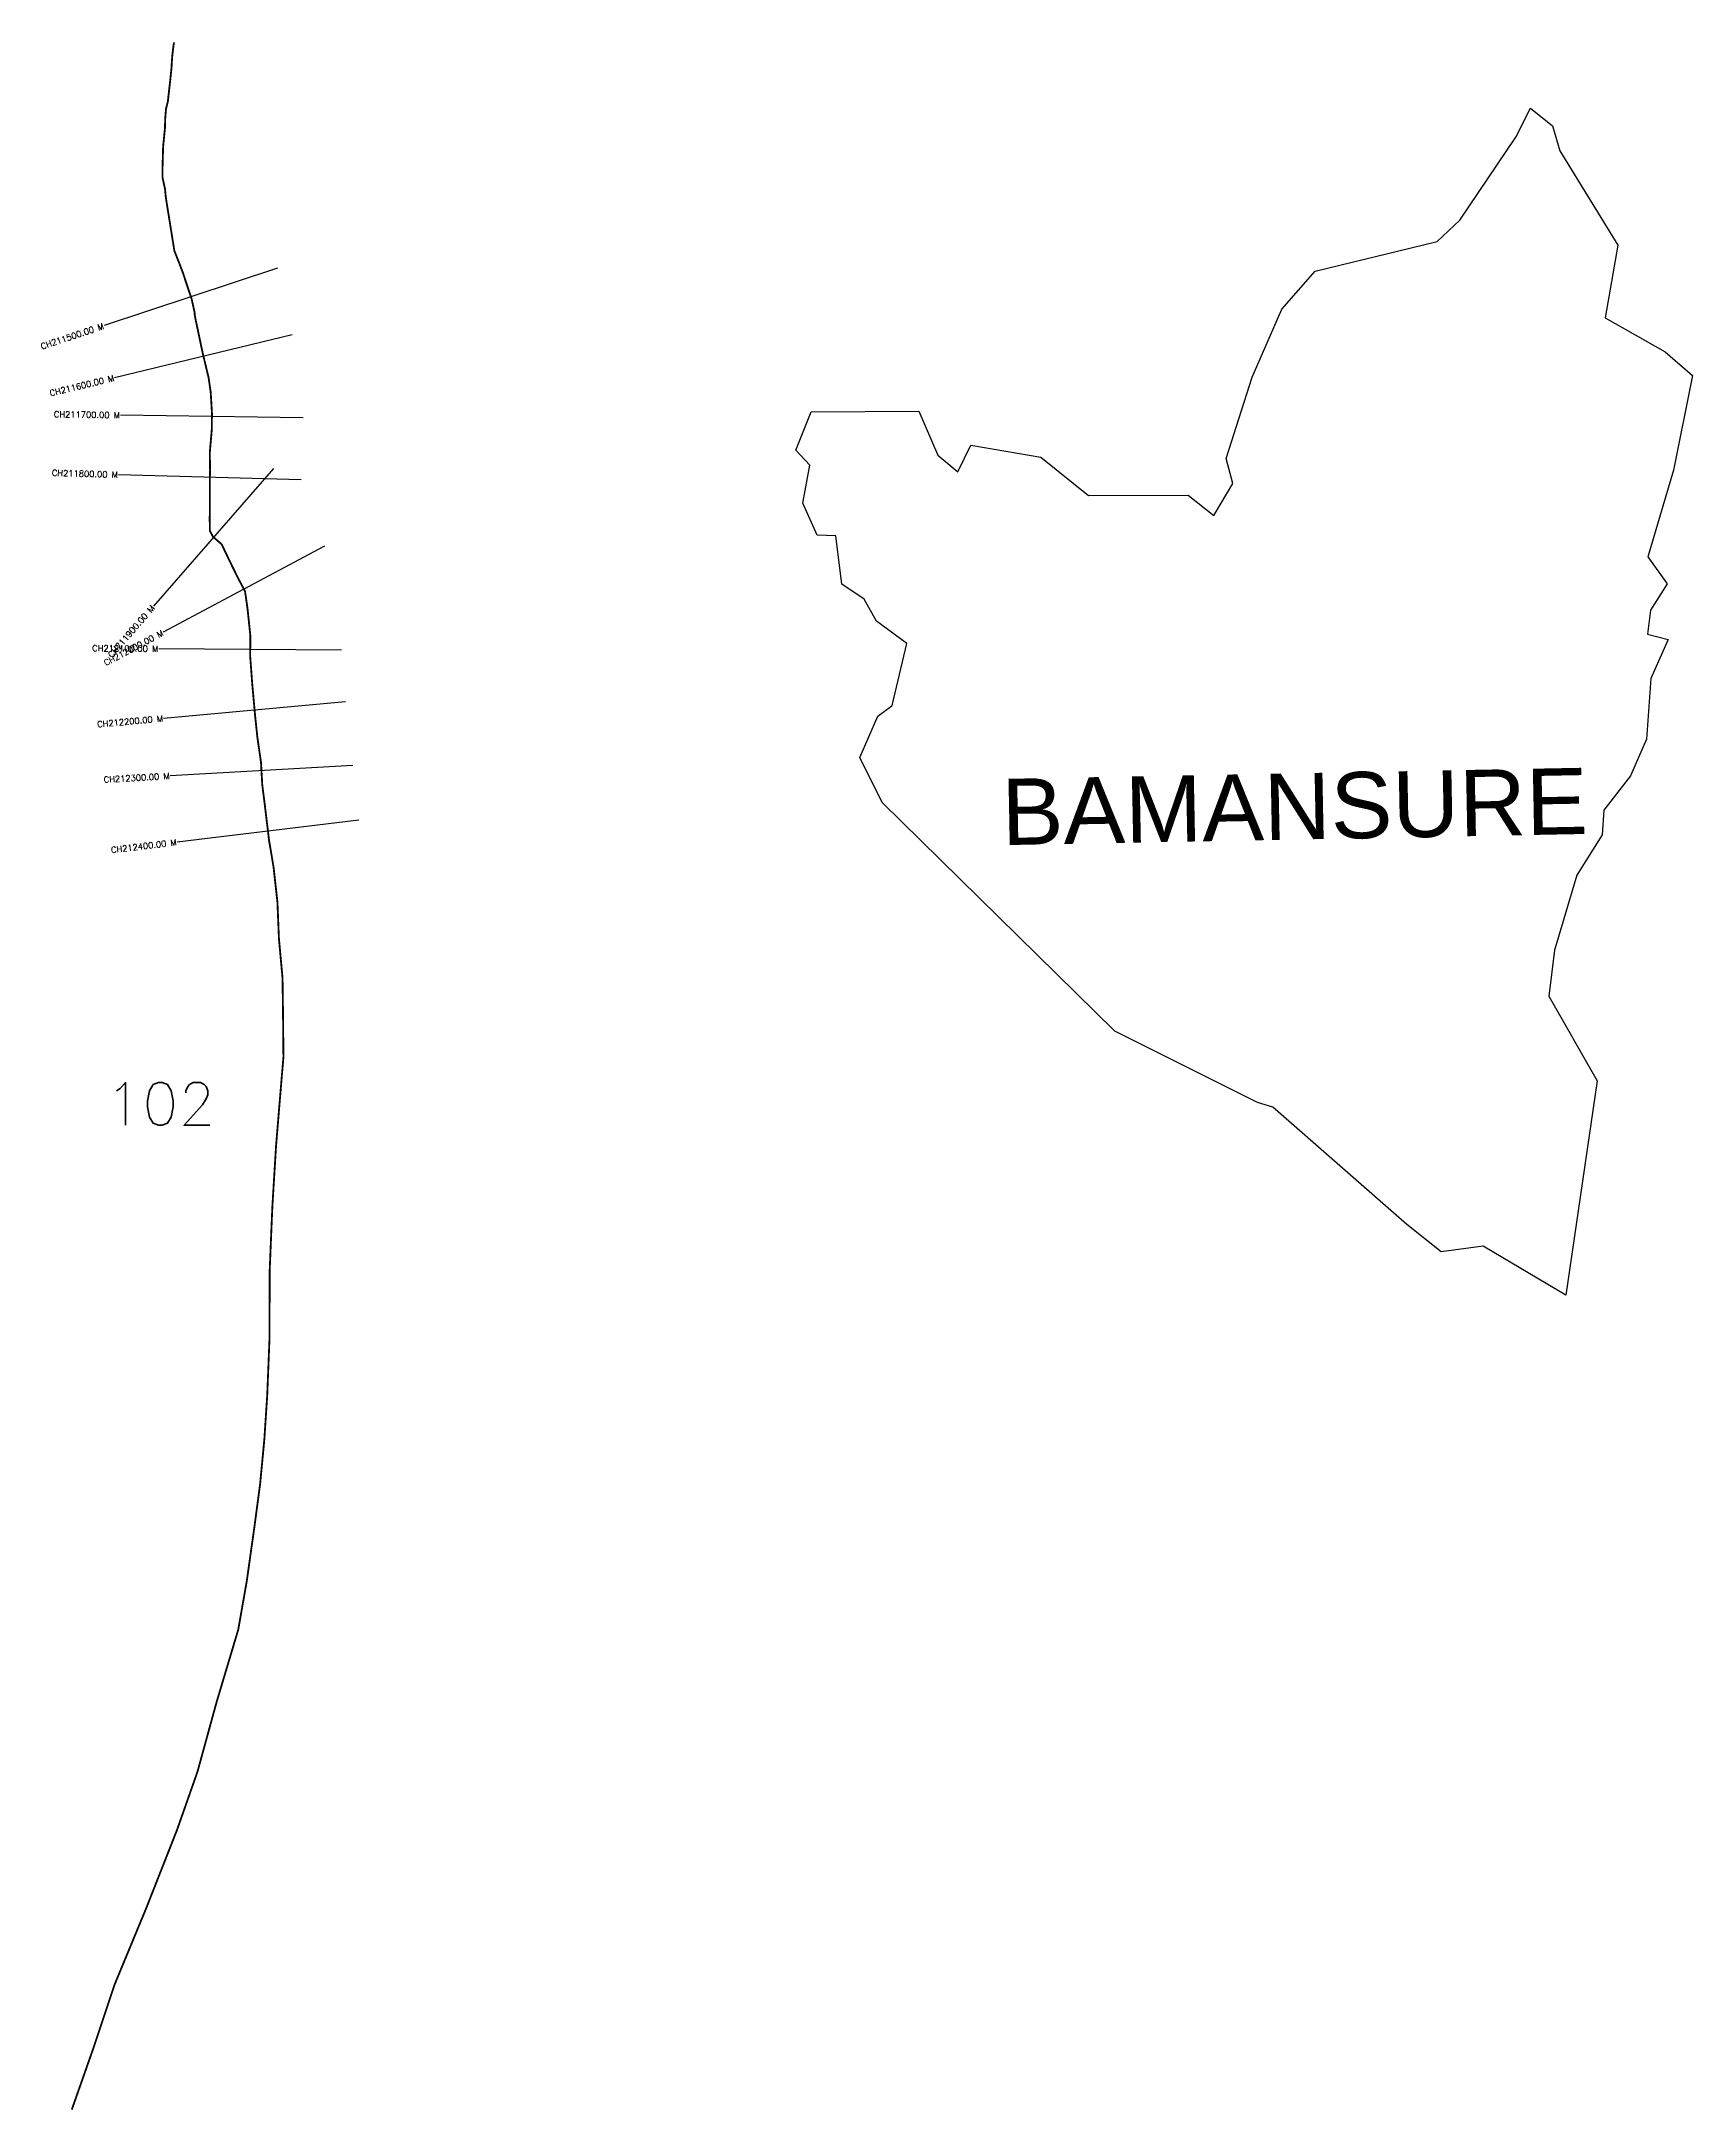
# Model space of a CAD drawing. Header units: metres. Extents: x 274472 to 277182, y 2070366 to 2073763.
import ezdxf
from ezdxf.enums import TextEntityAlignment as Align

# ---------------------------------------------------------------- set-up
doc = ezdxf.new("R2010")
doc.units = ezdxf.units.M
doc.header["$MEASUREMENT"] = 0
for name, color, linetype in [('CS', 134, 'Continuous'), ('CSMark', 6, 'Continuous'), ('NATURALLY PROTECTED', 3, 'Continuous'), ('village', 3, 'Continuous'), ('VILLAGE NAME', 250, 'Continuous')]:
    doc.layers.add(name, color=color, linetype=linetype)
doc.styles.get("Standard").update_dxf_attribs({"font": 'simplex.shx'})

msp = doc.modelspace()

# ---------------------------------------------------------------- linework, layer by layer
at = {"color": 6, "flags": 128}
msp.add_lwpolyline([(276916.1, 2073653.6), (276952.5, 2073624.3)], dxfattribs=at)
at = {"layer": 'CS'}
for p, q in [((274859.6, 2073390.9), (274574.9, 2073296.4)), ((274883.7, 2073281), (274592.1, 2073210.7)), ((274901.8, 2073145.1), (274601.8, 2073149.3)), ((274898.4, 2073043.1), (274598.5, 2073051.6)), ((274853, 2073062), (274655.8, 2072835.9)), ((274936.7, 2072934.2), (274672, 2072793.1)), ((274964.7, 2072763.5), (274664.7, 2072765.8)), ((274971.2, 2072678.4), (274672.5, 2072651.4)), ((274982.9, 2072574.1), (274683.4, 2072557.1)), ((274992.7, 2072484.1), (274694.9, 2072448.4))]:
    msp.add_line(p, q, dxfattribs=at)
at = {"layer": 'NATURALLY PROTECTED', "const_width": 3, "flags": 128}
msp.add_lwpolyline([(274689.5, 2073761.5), (274688.2, 2073752.1), (274686.8, 2073740), (274685.9, 2073728.1), (274685.5, 2073719.8), (274683.6, 2073701.2), (274682.2, 2073688.8), (274679.4, 2073663.9), (274676.4, 2073652.2), (274675.1, 2073635.5), (274674.7, 2073620.3), (274671.7, 2073590.5), (274670.8, 2073558), (274670.8, 2073539.2), (274674.8, 2073520.7), (274676, 2073507.9), (274677.5, 2073498.1), (274677.5, 2073498.1), (274690.2, 2073419), (274696.4, 2073403.4), (274704.2, 2073383), (274711.7, 2073360.3), (274718.6, 2073339.8), (274723.3, 2073318.2), (274723.7, 2073312.6), (274736.5, 2073251.8), (274746.3, 2073211), (274749.8, 2073186.9), (274751.9, 2073151.7), (274751.5, 2073124.5), (274748.3, 2073087.7), (274748.8, 2073059.1), (274748.3, 2073043.5), (274748.3, 2073004.9), (274748.2, 2072975.6), (274748.2, 2072975.6), (274748.5, 2072959.5), (274753.5, 2072949.7), (274767.8, 2072937.3), (274781.3, 2072909), (274795.3, 2072880.6), (274806.1, 2072860.3), (274810.2, 2072831.8), (274814.9, 2072787.2), (274814.6, 2072753.4), (274818, 2072707.9), (274822.6, 2072656.5), (274826.4, 2072620.3), (274832.3, 2072579.8), (274834.4, 2072542.8), (274838.6, 2072509.4), (274845.5, 2072451.7), (274852.9, 2072407.7), (274859.3, 2072350.3), (274861.8, 2072289.7), (274867.7, 2072225.1), (274868.5, 2072167.6), (274869.2, 2072095.6), (274863.1, 2072022.9), (274857, 2071948.5), (274851, 2071849.7), (274846.5, 2071742.4), (274846.4, 2071635.3), (274842.6, 2071540.3), (274837.8, 2071467), (274830.9, 2071394.3), (274821, 2071320.1), (274809.1, 2071235.6), (274795, 2071155.2), (274759.9, 2071037.8), (274728, 2070921.7), (274694.2, 2070825.6), (274643.7, 2070697.3), (274592.2, 2070572.9), (274558.1, 2070470.6), (274522.6, 2070369.6), (274521.6, 2070367.1)], dxfattribs=at)
at = {"layer": 'village', "color": 6}
for points in [[(277140.3, 2072872.1, 0), (277113.3, 2072829.4, 0), (277108.4, 2072789.6, 0), (277142.4, 2072781.2, 0), (277113.5, 2072716.8, 0), (277106.8, 2072617.6, 0), (277080.2, 2072557.2, 0), (277036.6, 2072500.8, 0), (277034.1, 2072460.3, 0), (276992.5, 2072394.3, 0), (276955.5, 2072270.8, 0), (276946.3, 2072195.6, 0), (277025.8, 2072056.3, 0), (276974, 2071704.6, 0), (276838.4, 2071785.1, 0), (276769.8, 2071775.8, 0), (276713.4, 2071820.3, 0), (276493.1, 2072013.2, 0), (276468.1, 2072020.6, 0), (276234, 2072137.9, 0), (275852.2, 2072513.2, 0), (275815.6, 2072587.2, 0), (275845.1, 2072654.9, 0), (275868.5, 2072672.8, 0), (275892.3, 2072774.6, 0), (275842.7, 2072811, 0), (275822.6, 2072847.3, 0), (275785.6, 2072871.7, 0), (275776, 2072951.4, 0), (275745.5, 2072952.1, 0), (275721.7, 2073004.8, 0), (275733, 2073067.4, 0), (275710.1, 2073092.1, 0), (275735.3, 2073154.6, 0), (275912.2, 2073155.9, 0), (275943.3, 2073083.8, 0), (275976.3, 2073056.2, 0), (275997.7, 2073100.1, 0), (276112.3, 2073080.1, 0), (276190.8, 2073017.6, 0), (276354.5, 2073018.1, 0), (276396.2, 2072984.5, 0), (276427.5, 2073037.2, 0), (276416.8, 2073077.9, 0), (276459.1, 2073211.7, 0), (276508, 2073323.5, 0), (276562.7, 2073385.6, 0), (276763, 2073434.3, 0), (276800.3, 2073469.2, 0), (276892.3, 2073605.6, 0), (276916.1, 2073653.6, 0)], [(276952.5, 2073624.3, 0), (276964.4, 2073583.2, 0), (277059.4, 2073428.5, 0), (277038.8, 2073309.3, 0), (277137.3, 2073253.5, 0), (277182.3, 2073214.5, 0), (277150.9, 2073059, 0), (277108.9, 2072916.8, 0), (277140.3, 2072872.1, 0), (277140.3, 2072872.1, 0)]]:
    msp.add_polyline3d(points, dxfattribs=at)

# ---------------------------------------------------------------- texts
at = {"insert": (274577.1, 2072053.5), "char_height": 70, "attachment_point": 1}
msp.add_mtext_dynamic_manual_height_columns('102', width=95.172, gutter_width=1, heights=[0], dxfattribs=at)
at = {"layer": 'CSMark'}
for s, rotation, p in [('CH211500.00 M', 18.3724, (274574, 2073296)), ('CH211600.00 M', 13.5464, (274591.1, 2073210.5)), ('CH211700.00 M', 359.1836, (274600.8, 2073149.3)), ('CH211800.00 M', 358.3821, (274597.5, 2073051.6)), ('CH211900.00 M', 48.901, (274655.1, 2072835.2)), ('CH212100.00 M', 359.5518, (274663.7, 2072765.8)), ('CH212000.00 M', 28.0447, (274671.1, 2072792.7)), ('CH212200.00 M', 5.1551, (274671.5, 2072651.4)), ('CH212300.00 M', 3.2527, (274682.4, 2072557)), ('CH212400.00 M', 6.8358, (274693.9, 2072448.2))]:
    msp.add_text(s, height=10, rotation=rotation, dxfattribs=at).set_placement(p, align=Align.MIDDLE_RIGHT)
at = {"layer": 'VILLAGE NAME', "insert": (276046.9, 2072552), "char_height": 108.748, "attachment_point": 1, "rotation": 1.1028}
msp.add_mtext_dynamic_manual_height_columns('{\\fArial|b0|i0|c0|p34;BAMANSURE}', width=726.929, gutter_width=543.7, heights=[0], dxfattribs=at)

doc.saveas('drawing.dxf')
